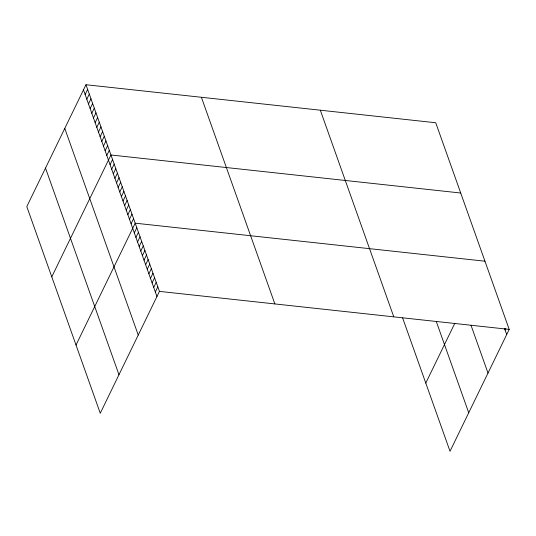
<?xml version="1.0" encoding="UTF-8"?>
<svg xmlns="http://www.w3.org/2000/svg" width="536" height="536" viewBox="0 0 536 536"><rect width="100%" height="100%" fill="white"/><g stroke="black" fill="none" stroke-linecap="round" stroke-linejoin="round"><path stroke-width="0.8" d="M85.974 84.728L26.8 206.595L100.266 413.249L159.44 291.383L85.974 84.728L435.735 122.751L509.2 329.399L450.026 451.272L402.616 317.915M85.144 94.55L87.643 89.412M86.812 99.24L89.304 94.095M88.474 103.924L90.973 98.778M90.142 108.607L92.641 103.461M91.803 113.29L94.303 108.151M93.472 117.974L95.971 112.835M95.14 122.657L97.632 117.518M96.802 127.34L99.301 122.201M98.47 132.03L100.962 126.885M100.132 136.714L102.631 131.568M101.8 141.397L104.292 136.251M103.461 146.08L105.961 140.935M105.13 150.763L107.622 145.625M106.791 155.447L109.29 150.308M51.778 276.857L110.952 154.991L460.712 193.014M110.074 164.679L112.573 159.534M111.689 169.222L114.188 164.083M113.304 173.771L115.803 168.632M114.925 178.32L117.418 173.175M116.54 182.863L119.039 177.724M118.154 187.412L120.654 182.267M119.769 191.955L122.268 186.816M121.391 196.504L123.883 191.359M123.005 201.047L125.504 195.908M124.62 205.596L127.119 200.451M126.235 210.145L128.734 205M127.856 214.688L130.349 209.549M129.471 219.237L131.963 214.092M131.086 223.78L133.585 218.641M76.018 345.057L135.199 223.184L484.959 261.206M134.315 232.872L136.814 227.733M135.936 237.421L138.429 232.276M137.551 241.964L140.05 236.825M139.166 246.513L141.665 241.374M140.78 251.062L143.28 245.917M142.402 255.605L144.894 250.466M144.017 260.154L146.509 255.009M145.631 264.697L148.13 259.558M147.246 269.246L149.745 264.101M148.867 273.789L151.36 268.65M150.482 278.338L152.974 273.199M152.097 282.887L154.596 277.742M153.711 287.43L156.211 282.291M155.326 291.979L157.825 286.834M425.778 383.079L454.809 323.295M505.086 329.995L505.803 328.528M159.44 291.383L509.2 329.399M504.55 328.481L506.701 334.544M471.03 325.325L488.001 373.063M436.405 321.821L468.725 412.753M320.314 110.202L393.779 316.856M201.395 97.277L274.861 303.925M83.482 89.867L156.948 296.522M64.776 128.392L138.241 335.047M45.506 168.076L118.972 374.731"/></g></svg>
